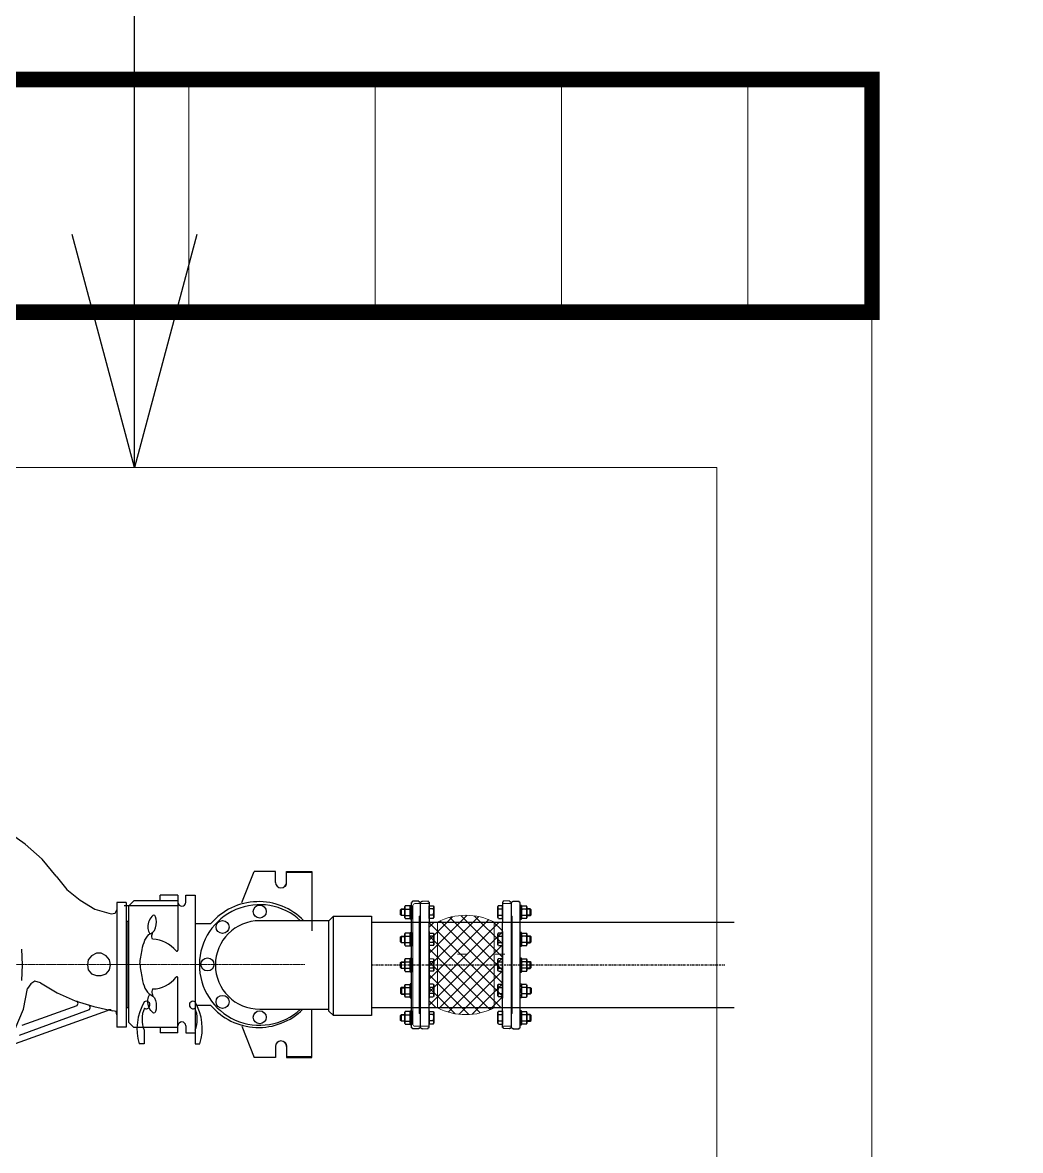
# Model space of a CAD drawing. Header units: millimetres. Extents: x -294625 to 2136527, y -251383 to 128331.
# Drawn here: x 1409300 to 1410586, y -28716 to -27263 of the extents above; entities that cross this region are included whole.
import ezdxf

# ---------------------------------------------------------------- set-up
doc = ezdxf.new("R2010")
doc.units = ezdxf.units.MM
for name, pattern in [('CENTER', [3, 1.5, -0.5, 0.5, -0.5]), ('CONTINOUS', [0]), ('DIVIDEX22', [1.25, 0.625, -0.25, 0, -0.125, 0, -0.25])]:
    doc.linetypes.add(name, pattern=pattern)
for name, color, linetype, lineweight in [('0-4', 250, 'Continuous', 5), ('01. CẤP NƯỚC LẠNH', 5, 'Continuous', 9), ('ICE-BP', 4, 'Continuous', 25), ('ICE-CENTER', 8, 'CENTER', 0), ('N1.6-NM', 3, 'DIVIDEX22', 30), ('N2-PK-TB', 2, 'Continuous', 20), ('N3-NOTE', 11, 'Continuous', 13), ('N4-OTHER1', 143, 'CONTINOUS', 15)]:
    doc.layers.add(name, color=color, linetype=linetype, lineweight=lineweight)
doc.layers.add('H-N-FITTING-35', color=2, linetype='Continuous')
doc.layers.add('ICE-CEN', color=8, linetype='CENTER')
doc.styles.add('P-VNTIMEH', font='vntimeh.shx', dxfattribs={"width": 0.75, "height": 300})
doc.dimstyles.new('N-NOTE', dxfattribs={"dimtxt": 200, "dimasz": 30, "dimexe": 50, "dimexo": 50, "dimgap": 100, "dimtad": 1, "dimdec": 0, "dimdsep": 46, "dimtxsty": 'P-VNTIMEH', "dimblk": 'OPEN30', "dimcen": 0, "dimse1": 1, "dimse2": 1, "dimclrd": 256, "dimclre": 7, "dimclrt": 256, "dimadec": 0, "dimazin": 0, "dimtfac": 1, "dimtdec": 0, "dimtix": 1, "dimtmove": 2, "dimatfit": 3, "dimldrblk": 'OPEN30', "dimfxl": 1, "dimtolj": 1, "dimtzin": 0, "dimarcsym": 0})

# ---------------------------------------------------------------- blocks, each defined once
blk = doc.blocks.new('WPP')
at = {"layer": 'H-N-FITTING-35', "ltscale": 1000}
for p, q in [((137898.5, -19559.5, 5.1), (137827.5, -19362.6, 5.1)), ((138226.1, -19398.1, 5.1), (138251.9, -19362.6, 5.1)), ((137900.1, -19524, 5.1), (137850.1, -19386.8, 5.1)), ((137863, -19378.8, 5.1), (137901.7, -19394.9, 5.1)), ((137908.2, -19499.8, 5.1), (137869.4, -19391.7, 5.1)), ((137901.7, -19394.9, 5.1), (137942.1, -19403, 5.1)), ((137958.2, -19391.7, 5.1), (137988.9, -19393.3, 5.1)), ((137958.2, -19391.7, 5.1), (137988.9, -19393.3, 5.1)), ((137958.2, -19391.7, 5.1), (137988.9, -19393.3, 5.1)), ((137988.9, -19393.3, 5.1), (138019.5, -19391.7, 5.1)), ((137988.9, -19393.3, 5.1), (138019.5, -19391.7, 5.1)), ((137988.9, -19393.3, 5.1), (138019.5, -19391.7, 5.1)), ((138197.1, -19432, 5.1), (138226.1, -19398.1, 5.1)), ((137951.7, -19409.4, 5.1), (137942.1, -19403, 5.1)), ((137956.6, -19417.5, 5.1), (137951.7, -19409.4, 5.1)), ((137953.4, -19428.8, 5.1), (137956.6, -19417.5, 5.1)), ((137953.4, -19428.8, 5.1), (137934, -19461.1, 5.1)), ((138163.2, -19459.5, 5.1), (138197.1, -19432, 5.1)), ((137934, -19461.1, 5.1), (137917.9, -19496.6, 5.1)), ((138163.2, -19459.5, 5.1), (138137.3, -19480.4, 5.1)), ((138137.3, -19480.4, 5.1), (138116.4, -19506.3, 5.1)), ((137917.9, -19496.6, 5.1), (137906.6, -19533.7, 5.1)), ((137908.2, -19499.8, 5.1), (137913, -19503, 5.1)), ((137913, -19503, 5.1), (137917.9, -19499.8, 5.1)), ((138116.4, -19506.3, 5.1), (138098.6, -19535.3, 5.1)), ((137900.1, -19524, 5.1), (137904.9, -19527.2, 5.1)), ((137904.9, -19527.2, 5.1), (137909.8, -19524, 5.1)), ((137971.1, -19528.9, 5.1), (137967.9, -19538.5, 5.1)), ((137979.2, -19522.4, 5.1), (137971.1, -19528.9, 5.1)), ((137988.9, -19520.8, 5.1), (137979.2, -19522.4, 5.1)), ((137998.6, -19522.4, 5.1), (137988.9, -19520.8, 5.1)), ((138006.6, -19528.9, 5.1), (137998.6, -19522.4, 5.1)), ((138011.5, -19538.5, 5.1), (138006.6, -19528.9, 5.1)), ((137906.6, -19533.7, 5.1), (137898.5, -19570.8, 5.1)), ((137967.9, -19538.5, 5.1), (137967.9, -19548.2, 5.1)), ((137967.9, -19548.2, 5.1), (137971.1, -19557.9, 5.1)), ((138006.6, -19557.9, 5.1), (138011.5, -19548.2, 5.1)), ((138011.5, -19548.2, 5.1), (138011.5, -19538.5, 5.1)), ((138098.6, -19535.3, 5.1), (138088.9, -19567.6, 5.1)), ((137890.4, -19578.9, 5.1), (137896.9, -19577.3, 5.1)), ((137896.9, -19577.3, 5.1), (137898.5, -19570.8, 5.1)), ((137900.1, -19562.7, 5.1), (137898.5, -19559.5, 5.1)), ((137900.1, -19567.6, 5.1), (137900.1, -19562.7, 5.1)), ((137971.1, -19557.9, 5.1), (137979.2, -19564.4, 5.1)), ((137979.2, -19564.4, 5.1), (137988.9, -19566, 5.1)), ((137988.9, -19566, 5.1), (137998.6, -19564.4, 5.1)), ((137998.6, -19564.4, 5.1), (138006.6, -19557.9, 5.1)), ((138088.9, -19567.6, 5.1), (138090.5, -19575.7, 5.1)), ((138090.5, -19575.7, 5.1), (138097, -19578.9, 5.1)), ((137988.9, -19578.9, 5.1), (137866.2, -19578.9, 5.1)), ((137866.2, -19597.2, 5.1), (137866.2, -19578.9, 5.1)), ((137988.9, -19597.2, 5.1), (137866.2, -19597.2, 5.1)), ((137903.9, -19597.2, 5.1), (137902.8, -19597.2, 5.1)), ((137903.9, -19600.4, 5.1), (137903.9, -19597.2, 5.1)), ((138111.5, -19578.9, 5.1), (137988.9, -19578.9, 5.1)), ((138111.5, -19597.2, 5.1), (137988.9, -19597.2, 5.1)), ((138073.9, -19600.4, 5.1), (138073.9, -19597.2, 5.1)), ((138074.9, -19597.2, 5.1), (138073.9, -19597.2, 5.1)), ((138104.9, -19699, 5.1), (138104.9, -19593.3, 5.1)), ((138111.5, -19597.2, 5.1), (138111.5, -19578.9, 5.1)), ((137876.3, -19601.5, 5.1), (137865.5, -19611.9, 5.1)), ((137865.5, -19699, 5.1), (137865.5, -19611.9, 5.1)), ((138104.4, -19601.5, 5.1), (137876.3, -19601.5, 5.1)), ((138073.9, -19600.4, 5.1), (137903.9, -19600.4, 5.1)), ((138104.4, -19601.5, 5.1), (138115.1, -19611.9, 5.1)), ((138115.1, -19699, 5.1), (138115.1, -19611.9, 5.1)), ((137833.5, -19632.7, 5.1), (137833.5, -19623, 5.1)), ((137860.3, -19632.7, 5.1), (137833.5, -19632.7, 5.1)), ((137854.7, -19699, 5.1), (137854.7, -19663.9, 5.1)), ((137865.5, -19663.9, 5.1), (137854.7, -19663.9, 5.1)), ((138115.1, -19663.9, 5.1), (138125.9, -19663.9, 5.1)), ((138125.9, -19699, 5.1), (138125.9, -19663.9, 5.1)), ((137854.7, -19699, 5.1), (137963.1, -19699, 5.1)), ((138125.9, -19699, 5.1), (138017.5, -19699, 5.1)), ((137860.3, -19732.6, 5.1), (137833.5, -19732.6, 5.1)), ((137833.5, -19732.6, 5.1), (137833.5, -19742.3, 5.1)), ((137854.7, -19714.4, 5.1), (137854.7, -19732.6, 5.1)), ((137868.8, -19714.4, 5.1), (137854.7, -19714.4, 5.1)), ((138125.9, -19732.6, 5.1), (137854.7, -19732.6, 5.1)), ((138111.9, -19714.4, 5.1), (138125.9, -19714.4, 5.1)), ((138125.9, -19714.4, 5.1), (138125.9, -19732.6, 5.1)), ((137867.9, -19824.6, 5.1), (137806.7, -19848.8, 5.1)), ((138111.5, -19824.6, 5.1), (138172.7, -19848.8, 5.1)), ((137806.7, -19890.9, 5.1), (137806.7, -19848.8, 5.1)), ((138172.7, -19890.9, 5.1), (138172.7, -19848.8, 5.1)), ((137828.2, -19890.9, 5.1), (137806.7, -19890.9, 5.1)), ((138151.2, -19890.9, 5.1), (138172.7, -19890.9, 5.1)), ((137806.7, -19912.4, 5.1), (137806.7, -19962.1, 5.1)), ((137828.2, -19912.4, 5.1), (137806.7, -19912.4, 5.1)), ((137808.5, -19912.4, 5.1), (137808.5, -19962.1, 5.1)), ((137830, -19912.4, 5.1), (137808.5, -19912.4, 5.1)), ((138149.4, -19912.4, 5.1), (138170.9, -19912.4, 5.1)), ((138151.2, -19912.4, 5.1), (138172.7, -19912.4, 5.1)), ((138170.9, -19912.4, 5.1), (138170.9, -19962.1, 5.1)), ((138172.7, -19912.4, 5.1), (138172.7, -19962.1, 5.1)), ((137806.7, -19962.1, 5.1), (137901.5, -19962.1, 5.1)), ((137808.5, -19962.1, 5.1), (137901.5, -19962.1, 5.1)), ((138170.9, -19962.1, 5.1), (138055.9, -19962.1, 5.1)), ((138172.7, -19962.1, 5.1), (138075.6, -19962.1, 5.1))]:
    blk.add_line(p, q, dxfattribs=at)
at = {"layer": 'H-N-FITTING-35', "ltscale": 1000, "elevation": 5.1}
for points in [[(138070, -19732.6), (138070, -19763.7)], [(137909.4, -19736.2), (137909.4, -19763.7)]]:
    blk.add_lwpolyline(points, dxfattribs=at)
at = {"layer": 'H-N-FITTING-35', "ltscale": 1000}
for centre in [(137989.7, -19757.1, 5.1), (137916, -19786.8, 5.1), (138063.3, -19786.8, 5.1), (137885.6, -19859.8, 5.1), (138093.7, -19859.8, 5.1)]:
    blk.add_circle(centre, 12.8, dxfattribs=at)
for centre, radius, start, end in [((137863.7, -19720.7, 5.1), 102.3, 59.376, 107.2021), ((137881.7, -19682.4, 5.1), 54.1, 66.1952, 113.2506), ((137909.7, -19636.5, 5.1), 7.22, 149.8175, 250.3002), ((137910.1, -19636.8, 5.1), 7.07, 246.3683, 36.0529), ((138001.6, -19647.8, 5.1), 60.2, 181.2989, 231.8862), ((137979, -19647.8, 5.1), 60.2, 308.1138, 358.7011), ((137868.8, -19706.7, 5.1), 7.7, 270, 90), ((137963.1, -19696.9, 5.1), 2.15, 270, 51.8862), ((138017.5, -19696.9, 5.1), 2.15, 128.1138, 270), ((138111.9, -19706.7, 5.1), 7.7, 90, 270), ((137863.7, -19644.6, 5.1), 102.3, 252.7979, 300.624), ((137881.7, -19682.9, 5.1), 54.1, 246.7494, 293.8048), ((137909.7, -19728.8, 5.1), 7.22, 109.6998, 210.1825), ((137910.1, -19728.5, 5.1), 7.07, 323.9471, 113.6317), ((137988.6, -19859.8, 5.1), 118.6, 89.4601, 222.776), ((137988.6, -19859.8, 5.1), 118.6, 317.2239, 89.4601), ((137989.4, -19857.7, 5.1), 123.8, 130.2749, 224.7621), ((137989.4, -19857.7, 5.1), 123.8, 314.1331, 49.398), ((137828.2, -19901.7, 5.1), 10.8, 270, 90), ((137830, -19901.7, 5.1), 10.8, 270, 304.8513), ((138151.2, -19901.7, 5.1), 10.8, 90, 270), ((138149.4, -19901.7, 5.1), 10.8, 235.1487, 270)]:
    blk.add_arc(centre, radius, start, end, dxfattribs=at)
for points in [[(137990.3, -19624, 5.1), (137962, -19628.4, 5.1), (137929.8, -19645.7, 5.1), (137927.5, -19649.9, 5.1), (137893.8, -19651, 5.1), (137901.9, -19644, 5.1), (137925.6, -19641.1, 5.1), (137930.8, -19643.8, 5.1)], [(137990.3, -19624, 5.1), (138018.6, -19628.4, 5.1), (138050.8, -19645.7, 5.1), (138053.1, -19649.9, 5.1), (138086.8, -19651, 5.1), (138078.8, -19644, 5.1), (138055, -19641.1, 5.1), (138049.8, -19643.8, 5.1)], [(137941.4, -19649.2, 5.1), (137936.5, -19647.4, 5.1), (137927.5, -19649.9, 5.1)], [(138039.2, -19649.2, 5.1), (138044.1, -19647.4, 5.1), (138053.1, -19649.9, 5.1)]]:
    blk.add_spline(points, degree=3, dxfattribs=at)
at = {"layer": 'ICE-BP', "ltscale": 1000}
for p, q in [((137901.5, -19859.8, 5.1), (137901.5, -19996, 5.1)), ((138075.6, -19996, 5.1), (138075.6, -19859.6, 5.1)), ((137889, -20004.8, 5.1), (137897.9, -19996, 5.1)), ((137897.9, -19996, 5.1), (138075.6, -19996, 5.1)), ((138075.6, -19996, 5.1), (138084.5, -20004.8, 5.1)), ((137889, -20004.8, 5.1), (138084.5, -20004.8, 5.1)), ((137889, -20079.5, 5.1), (137889, -20004.8, 5.1)), ((138084.5, -20004.8, 5.1), (138084.5, -20079.5, 5.1)), ((138084.5, -20079.5, 5.1), (137889, -20079.5, 5.1)), ((137904.6, -20081.3, 5.1), (137904.6, -20793.4, 5.1)), ((138072.6, -20081.3, 5.1), (138072.6, -20793.4, 5.1))]:
    blk.add_line(p, q, dxfattribs=at)
blk.add_arc((137988.6, -19859.8, 5.1), 87.1, 0.1343, 180.0031, dxfattribs=at)
at = {"layer": 'ICE-CEN', "ltscale": 3}
blk.add_line((137988.6, -20079.5, 5.1), (137988.6, -20774.7, 5.1), dxfattribs=at)
at = {"layer": 'ICE-CENTER', "color": 8}
blk.add_line((137989.7, -19948.3, 5.1), (137989.7, -18678.5, 5.1), dxfattribs=at)
blk = doc.blocks.new('ExpSin8')
h = blk.add_hatch()
h.set_pattern_fill('ANSI37', color=8, scale=198, style=0)
h.set_pattern_definition([(45, (2.64, -165), (-17.5009, 17.5009), []), (135, (2.64, -165), (-17.5009, -17.5009), [])])
h.paths.add_polyline_path([(201.2, 115.3, 0.240369), (48.8, 115.3), (48.8, -115.3, 0.240369), (201.2, -115.3)])
h.paths.add_polyline_path([(26.4, -115.3), (48.8, -115.3), (48.8, 115.3), (26.4, 115.3)])
h.paths.add_polyline_path([(201.2, 115.3), (201.2, -115.3), (223.6, -115.3), (223.6, 115.3)])
for points in [[(2.6, -165), (26.4, -165), (26.4, 165), (2.6, 165)], [(247.4, -165), (223.6, -165), (223.6, 165), (247.4, 165)], [(2.6, 131), (0, 131), (0, -131), (2.6, -131)], [(247.4, 131), (250, 131), (250, -131), (247.4, -131)]]:
    blk.add_lwpolyline(points, close=True)
at = {"color": 8}
for points in [[(26.4, 115.3), (48.8, 115.3), (48.8, -115.3), (26.4, -115.3)], [(223.6, 115.3), (201.2, 115.3), (201.2, -115.3), (223.6, -115.3)]]:
    blk.add_lwpolyline(points, close=True, dxfattribs=at)
for centre, start, end in [((125, -33.9), 62.9686, 117.0314), ((125, 33.9), 242.9686, 297.0314)]:
    blk.add_arc(centre, 167.6, start, end)
blk = doc.blocks.new('NUT')
at = {"linetype": 'Continuous'}
for p, q in [((-14.7, 12.1), (-13.1, 13)), ((-14.7, 0.9), (-13.1, 0)), ((-7.5, 1.1), (-7.5, 11.9)), ((7.5, 1.1), (7.5, 11.9)), ((14.7, 12.1), (13.1, 13)), ((14.7, 0.9), (13.1, 0))]:
    blk.add_line(p, q, dxfattribs=at)
blk.add_lwpolyline([(-16.5, 16), (-16.5, 13), (16.5, 13), (16.5, 16)], close=True)
for points in [[(-15, 1.1), (-15, 11.9)], [(-13.1, 13), (13.1, 13)], [(-13.1, 0), (13.1, 0)], [(13.1, 0), (-13.1, 0)], [(15, 11.9), (15, 1.1)]]:
    blk.add_lwpolyline(points, dxfattribs=at)
for centre, radius, start, end in [((-11.3, 6.1), 6.9, 57.0867, 122.9133), ((-11.3, 6.9), 6.9, 237.0867, 302.9133), ((0, -13), 26, 73.2213, 106.7787), ((0, 26), 26, 253.2213, 286.7787), ((11.3, 6.1), 6.9, 57.0867, 122.9133), ((11.3, 6.9), 6.9, 237.0867, 302.9133)]:
    blk.add_arc(centre, radius, start, end, dxfattribs=at)
blk = doc.blocks.new('_Open30')
at = {"color": 0, "linetype": 'ByBlock', "lineweight": -2}
for p, q in [((-1, 0.2679), (0, 0)), ((0, 0), (-1, -0.2679)), ((0, 0), (-1, 0))]:
    blk.add_line(p, q, dxfattribs=at)
blk = doc.blocks.new('*U103')
at = {"layer": 'N4-OTHER1'}
blk.add_line((0, 150), (0, -150), dxfattribs=at)
blk = doc.blocks.new('*U104')
at = {"layer": 'N4-OTHER1', "color": 0, "linetype": 'ByBlock', "lineweight": -2, "transparency": 16777216}
for p in [(6720, 0), (6960, 0), (7200, 0), (7440, 0)]:
    blk.add_blockref('*U103', p, dxfattribs=at)

msp = doc.modelspace()

# ---------------------------------------------------------------- linework, layer by layer
at = {"layer": '0-4'}
for p, q in [((1409860.8, -28463.3, -0.5), (1409873.4, -28463.3, -0.5)), ((1409909.1, -28463.3, -0.5), (1409921.7, -28463.3, -0.5))]:
    msp.add_line(p, q, dxfattribs=at)
at = {"layer": '01. CẤP NƯỚC LẠNH', "elevation": -0.5}
msp.add_lwpolyline([(1409812.8, -28556.4), (1409812.8, -28398.3), (1409805.6, -28398.3, 0.414214), (1409803.2, -28400.7), (1409803.2, -28554, 0.414214), (1409805.6, -28556.4)], format="xyb", close=True, dxfattribs=at)
at = {"layer": 'H-N-FITTING-35', "ltscale": 1000}
for p, q in [((1409824.2, -28400.3), (1409824.2, -28418.1)), ((1409829.5, -28405.2), (1409824.2, -28405.2)), ((1409829.5, -28413.3), (1409824.2, -28413.3)), ((1409829.6, -28401.3), (1409830.1, -28402.2)), ((1409830.1, -28402.2), (1409830.1, -28416.3)), ((1409830.1, -28416.3), (1409830.1, -28402.2)), ((1409913.2, -28401.3), (1409912.7, -28402.2)), ((1409912.7, -28402.2), (1409912.7, -28416.3)), ((1409912.7, -28416.3), (1409912.7, -28402.2)), ((1409913.3, -28405.2), (1409918.6, -28405.2)), ((1409913.3, -28413.3), (1409918.6, -28413.3)), ((1409918.6, -28400.3), (1409918.6, -28418.1)), ((1409829.6, -28417.2), (1409830.1, -28416.3)), ((1409913.2, -28417.2), (1409912.7, -28416.3)), ((1409824.2, -28434.4, -0.7), (1409824.2, -28520.2, -0.7)), ((1409824.2, -28435.4), (1409824.2, -28453.2)), ((1409829.5, -28440.2), (1409824.2, -28440.2)), ((1409829.6, -28436.4), (1409830.1, -28437.2)), ((1409830.1, -28437.2), (1409830.1, -28451.3)), ((1409830.1, -28451.3), (1409830.1, -28437.2)), ((1409913.2, -28436.4), (1409912.7, -28437.2)), ((1409912.7, -28437.2), (1409912.7, -28451.3)), ((1409912.7, -28451.3), (1409912.7, -28437.2)), ((1409913.3, -28440.2), (1409918.6, -28440.2)), ((1409918.6, -28434.4, -0.7), (1409918.6, -28520.2, -0.7)), ((1409918.6, -28435.4), (1409918.6, -28453.2)), ((1409829.5, -28448.3), (1409824.2, -28448.3)), ((1409829.6, -28452.2), (1409830.1, -28451.3)), ((1409913.2, -28452.2), (1409912.7, -28451.3)), ((1409913.3, -28448.3), (1409918.6, -28448.3)), ((1409824.2, -28468.4), (1409824.2, -28486.2)), ((1409829.6, -28469.4), (1409830.1, -28470.3)), ((1409830.1, -28470.3), (1409830.1, -28484.4)), ((1409830.1, -28484.4), (1409830.1, -28470.3)), ((1409913.2, -28469.4), (1409912.7, -28470.3)), ((1409912.7, -28470.3), (1409912.7, -28484.4)), ((1409912.7, -28484.4), (1409912.7, -28470.3)), ((1409918.6, -28468.4), (1409918.6, -28486.2)), ((1409829.5, -28473.3), (1409824.2, -28473.3)), ((1409829.5, -28481.4), (1409824.2, -28481.4)), ((1409829.6, -28485.3), (1409830.1, -28484.4)), ((1409913.2, -28485.3), (1409912.7, -28484.4)), ((1409913.3, -28473.3), (1409918.6, -28473.3)), ((1409913.3, -28481.4), (1409918.6, -28481.4)), ((1409824.2, -28519.1), (1409824.2, -28501.3)), ((1409829.5, -28506.2), (1409824.2, -28506.2)), ((1409829.5, -28514.3), (1409824.2, -28514.3)), ((1409829.6, -28502.3), (1409830.1, -28503.1)), ((1409830.1, -28517.3), (1409830.1, -28503.1)), ((1409830.1, -28503.1), (1409830.1, -28517.3)), ((1409912.6, -28517.3), (1409912.7, -28503.1)), ((1409912.7, -28503.1), (1409912.6, -28517.3)), ((1409913.2, -28502.3), (1409912.7, -28503.1)), ((1409913.3, -28506.2), (1409918.6, -28506.2)), ((1409913.3, -28514.3), (1409918.6, -28514.3)), ((1409918.6, -28519.1), (1409918.6, -28501.3)), ((1409829.6, -28518.1), (1409830.1, -28517.3)), ((1409913.1, -28518.1), (1409912.6, -28517.3)), ((1409800.2, -28540), (1409801.4, -28540)), ((1409824.2, -28536.4), (1409824.2, -28554.2)), ((1409829.5, -28541.3), (1409824.2, -28541.3)), ((1409829.6, -28537.4), (1409830.1, -28538.3)), ((1409830.1, -28538.3), (1409830.1, -28552.4)), ((1409830.1, -28552.4), (1409830.1, -28538.3)), ((1409913.2, -28537.4), (1409912.7, -28538.3)), ((1409912.7, -28538.3), (1409912.7, -28552.4)), ((1409912.7, -28552.4), (1409912.7, -28538.3)), ((1409913.3, -28541.3), (1409918.6, -28541.3)), ((1409918.6, -28536.4), (1409918.6, -28554.2)), ((1409942.6, -28540), (1409941.4, -28540)), ((1409829.5, -28549.4), (1409824.2, -28549.4)), ((1409829.6, -28553.3), (1409830.1, -28552.4)), ((1409913.2, -28553.3), (1409912.7, -28552.4)), ((1409913.3, -28549.4), (1409918.6, -28549.4))]:
    msp.add_line(p, q, dxfattribs=at)
at = {"layer": 'H-N-FITTING-35', "ltscale": 1000, "elevation": -0.5}
for points in [[(1409801.4, -28558.2), (1409801.4, -28396.8)], [(1409801.4, -28396.8), (1409801.4, -28396.8)], [(1409801.4, -28396.8), (1409801.4, -28396.8)], [(1409801.4, -28396.8), (1409802.3, -28396.8)], [(1409802.3, -28396.8), (1409802.3, -28395.9)], [(1409802.3, -28395.9), (1409802.3, -28395.9)], [(1409802.3, -28395.9), (1409802.3, -28395.9)], [(1409802.3, -28395.9), (1409802.3, -28395.9)], [(1409802.3, -28395.9), (1409802.8, -28395.9)], [(1409802.8, -28395.9), (1409802.8, -28395)], [(1409810.9, -28395), (1409802.8, -28395)], [(1409810.9, -28395), (1409802.8, -28395)], [(1409810.9, -28395), (1409802.8, -28395)], [(1409810.9, -28395), (1409810.9, -28395)], [(1409810.9, -28395), (1409810.9, -28395)], [(1409810.9, -28395), (1409810.9, -28395.9)], [(1409810.9, -28395.9), (1409811.8, -28395.9)], [(1409811.8, -28395.9), (1409811.8, -28395.9)], [(1409811.8, -28395.9), (1409811.8, -28395.9)], [(1409811.8, -28395.9), (1409811.8, -28395.9)], [(1409811.8, -28395.9), (1409812.8, -28396.8)], [(1409813.7, -28395.9), (1409812.8, -28396.8)], [(1409812.8, -28396.8), (1409812.8, -28396.8)], [(1409812.8, -28558.2), (1409812.8, -28396.8)], [(1409812.8, -28558.2), (1409812.8, -28396.8)], [(1409812.8, -28558.2), (1409812.8, -28396.8)], [(1409812.8, -28396.8), (1409812.8, -28396.8)], [(1409812.8, -28558.2), (1409812.8, -28396.8)], [(1409812.8, -28558.2), (1409812.8, -28396.8)], [(1409812.8, -28558.2), (1409812.8, -28396.8)], [(1409814.6, -28395.9), (1409813.7, -28395.9)], [(1409813.7, -28395.9), (1409813.7, -28395.9)], [(1409813.7, -28395.9), (1409813.7, -28395.9)], [(1409813.7, -28395.9), (1409813.7, -28395.9)], [(1409814.6, -28395), (1409822.8, -28394.7)], [(1409814.6, -28395), (1409822.8, -28394.7)], [(1409814.6, -28395), (1409822.8, -28394.7)], [(1409814.6, -28395), (1409814.6, -28395)], [(1409814.6, -28395), (1409814.6, -28395)], [(1409814.6, -28395), (1409814.6, -28395.9)], [(1409822.8, -28395.6), (1409822.8, -28394.7)], [(1409823.2, -28395.6), (1409822.8, -28395.6)], [(1409823.2, -28396.6), (1409823.2, -28395.6)], [(1409823.2, -28395.6), (1409823.2, -28395.6)], [(1409823.2, -28395.6), (1409823.2, -28395.6)], [(1409823.2, -28395.6), (1409823.2, -28395.6)], [(1409824.2, -28396.6), (1409823.2, -28396.6)], [(1409824.2, -28396.6), (1409824.2, -28396.6)], [(1409824.2, -28396.6), (1409824.2, -28396.6)], [(1409824.2, -28396.6), (1409824.2, -28422.8)], [(1409824.2, -28396.6), (1409824.2, -28422.8)], [(1409824.2, -28396.6), (1409824.2, -28422.8)], [(1409918.6, -28396.6), (1409918.6, -28396.6)], [(1409918.6, -28396.6), (1409918.6, -28396.6)], [(1409918.6, -28396.6), (1409919.5, -28396.6)], [(1409918.6, -28396.6), (1409918.6, -28422.8)], [(1409918.6, -28396.6), (1409918.6, -28422.8)], [(1409918.6, -28396.6), (1409918.6, -28422.8)], [(1409919.5, -28396.6), (1409919.5, -28395.6)], [(1409919.5, -28395.6), (1409919.5, -28395.6)], [(1409919.5, -28395.6), (1409919.5, -28395.6)], [(1409919.5, -28395.6), (1409919.5, -28395.6)], [(1409919.5, -28395.6), (1409920, -28395.6)], [(1409920, -28395.6), (1409920, -28394.7)], [(1409928.1, -28395), (1409920, -28394.7)], [(1409928.1, -28395), (1409920, -28394.7)], [(1409928.1, -28395), (1409920, -28394.7)], [(1409928.1, -28395), (1409928.1, -28395)], [(1409928.1, -28395), (1409928.1, -28395)], [(1409928.1, -28395), (1409928.1, -28395.9)], [(1409928.1, -28395.9), (1409929.1, -28395.9)], [(1409929.1, -28395.9), (1409929.1, -28395.9)], [(1409929.1, -28395.9), (1409929.1, -28395.9)], [(1409929.1, -28395.9), (1409929.1, -28395.9)], [(1409929.1, -28395.9), (1409930, -28396.8)], [(1409930.9, -28395.9), (1409930, -28396.8)], [(1409930, -28396.8), (1409930, -28396.8)], [(1409930, -28396.8), (1409930, -28396.8)], [(1409930, -28558.2), (1409930, -28396.8)], [(1409931.9, -28395.9), (1409930.9, -28395.9)], [(1409930.9, -28395.9), (1409930.9, -28395.9)], [(1409930.9, -28395.9), (1409930.9, -28395.9)], [(1409930.9, -28395.9), (1409930.9, -28395.9)], [(1409931.9, -28395), (1409940, -28395)], [(1409931.9, -28395), (1409940, -28395)], [(1409931.9, -28395), (1409940, -28395)], [(1409931.9, -28395), (1409931.9, -28395)], [(1409931.9, -28395), (1409931.9, -28395)], [(1409931.9, -28395), (1409931.9, -28395.9)], [(1409940, -28395.9), (1409940, -28395)], [(1409940.5, -28395.9), (1409940, -28395.9)], [(1409940.5, -28396.8), (1409940.5, -28395.9)], [(1409940.5, -28395.9), (1409940.5, -28395.9)], [(1409940.5, -28395.9), (1409940.5, -28395.9)], [(1409940.5, -28395.9), (1409940.5, -28395.9)], [(1409941.4, -28396.8), (1409940.5, -28396.8)], [(1409941.4, -28558.2), (1409941.4, -28396.8)], [(1409941.4, -28396.8), (1409941.4, -28396.8)], [(1409941.4, -28396.8), (1409941.4, -28396.8)], [(1409824.2, -28557.9), (1409824.2, -28422.8)], [(1409918.6, -28557.9), (1409918.6, -28422.8)], [(1409801.4, -28558.2), (1409801.4, -28530.6)], [(1409824.2, -28557.9), (1409824.2, -28530.3)], [(1409824.2, -28557.9), (1409824.2, -28530.3)], [(1409918.6, -28557.9), (1409918.6, -28530.3)], [(1409918.6, -28557.9), (1409918.6, -28530.3)], [(1409941.4, -28558.2), (1409941.4, -28530.6)], [(1409802.3, -28558.2), (1409801.4, -28558.2)], [(1409801.4, -28558.2), (1409801.4, -28558.2)], [(1409802.3, -28558.6), (1409802.3, -28558.2)], [(1409802.8, -28558.6), (1409802.3, -28558.6)], [(1409802.3, -28558.6), (1409802.3, -28558.6)], [(1409802.3, -28558.6), (1409802.3, -28558.6)], [(1409802.3, -28558.6), (1409802.3, -28558.6)], [(1409802.8, -28559.6), (1409802.8, -28558.6)], [(1409811.8, -28558.6), (1409810.9, -28558.6)], [(1409810.9, -28558.6), (1409810.9, -28558.6)], [(1409810.9, -28558.6), (1409810.9, -28559.6)], [(1409812.8, -28558.2), (1409811.8, -28558.6)], [(1409811.8, -28558.6), (1409811.8, -28558.6)], [(1409811.8, -28558.6), (1409811.8, -28558.6)], [(1409812.8, -28558.2), (1409812.8, -28558.2)], [(1409812.8, -28558.2), (1409812.8, -28558.2)], [(1409812.8, -28558.2), (1409812.8, -28558.2)], [(1409812.8, -28558.2), (1409812.8, -28558.2)], [(1409812.8, -28558.2), (1409813.7, -28558.6)], [(1409813.7, -28558.6), (1409813.7, -28558.6)], [(1409813.7, -28558.6), (1409813.7, -28558.6)], [(1409813.7, -28558.6), (1409814.6, -28558.6)], [(1409814.6, -28558.6), (1409814.6, -28558.6)], [(1409814.6, -28558.6), (1409814.6, -28559.6)], [(1409822.8, -28559.3), (1409822.8, -28558.4)], [(1409822.8, -28558.4), (1409823.2, -28558.4)], [(1409823.2, -28558.4), (1409823.2, -28557.9)], [(1409823.2, -28557.9), (1409824.2, -28557.9)], [(1409823.2, -28558.4), (1409823.2, -28558.4)], [(1409823.2, -28558.4), (1409823.2, -28558.4)], [(1409823.2, -28558.4), (1409823.2, -28558.4)], [(1409824.2, -28557.9), (1409824.2, -28557.9)], [(1409919.5, -28557.9), (1409918.6, -28557.9)], [(1409918.6, -28557.9), (1409918.6, -28557.9)], [(1409919.5, -28558.4), (1409919.5, -28557.9)], [(1409920, -28558.4), (1409919.5, -28558.4)], [(1409919.5, -28558.4), (1409919.5, -28558.4)], [(1409919.5, -28558.4), (1409919.5, -28558.4)], [(1409919.5, -28558.4), (1409919.5, -28558.4)], [(1409920, -28559.3), (1409920, -28558.4)], [(1409929.1, -28558.6), (1409928.1, -28558.6)], [(1409928.1, -28558.6), (1409928.1, -28558.6)], [(1409928.1, -28558.6), (1409928.1, -28559.6)], [(1409930, -28558.2), (1409929.1, -28558.6)], [(1409929.1, -28558.6), (1409929.1, -28558.6)], [(1409929.1, -28558.6), (1409929.1, -28558.6)], [(1409930, -28558.2), (1409930, -28558.2)], [(1409930, -28558.2), (1409930, -28558.2)], [(1409930, -28558.2), (1409930.9, -28558.6)], [(1409930, -28558.2), (1409930, -28558.2)], [(1409930, -28558.2), (1409930, -28558.2)], [(1409930.9, -28558.6), (1409930.9, -28558.6)], [(1409930.9, -28558.6), (1409930.9, -28558.6)], [(1409930.9, -28558.6), (1409931.9, -28558.6)], [(1409931.9, -28558.6), (1409931.9, -28558.6)], [(1409931.9, -28558.6), (1409931.9, -28559.6)], [(1409940, -28559.6), (1409940, -28558.6)], [(1409940, -28558.6), (1409940.5, -28558.6)], [(1409940.5, -28558.6), (1409940.5, -28558.2)], [(1409940.5, -28558.2), (1409941.4, -28558.2)], [(1409940.5, -28558.6), (1409940.5, -28558.6)], [(1409940.5, -28558.6), (1409940.5, -28558.6)], [(1409940.5, -28558.6), (1409940.5, -28558.6)], [(1409941.4, -28558.2), (1409941.4, -28558.2)], [(1409810.9, -28559.6), (1409802.8, -28559.6)], [(1409810.9, -28559.6), (1409802.8, -28559.6)], [(1409810.9, -28559.6), (1409802.8, -28559.6)], [(1409802.8, -28559.6), (1409802.8, -28559.6)], [(1409810.9, -28559.6), (1409810.4, -28559.6)], [(1409810.9, -28559.6), (1409810.9, -28559.6)], [(1409814.6, -28559.6), (1409822.8, -28559.3)], [(1409814.6, -28559.6), (1409822.8, -28559.3)], [(1409814.6, -28559.6), (1409822.8, -28559.3)], [(1409814.6, -28559.6), (1409814.6, -28559.6)], [(1409814.6, -28559.6), (1409815.1, -28559.6)], [(1409822.8, -28559.3), (1409822.8, -28559.3)], [(1409928.1, -28559.6), (1409920, -28559.3)], [(1409928.1, -28559.6), (1409920, -28559.3)], [(1409928.1, -28559.6), (1409920, -28559.3)], [(1409920, -28559.3), (1409920, -28559.3)], [(1409928.1, -28559.6), (1409927.7, -28559.6)], [(1409928.1, -28559.6), (1409928.1, -28559.6)], [(1409931.9, -28559.6), (1409940, -28559.6)], [(1409931.9, -28559.6), (1409940, -28559.6)], [(1409931.9, -28559.6), (1409940, -28559.6)], [(1409931.9, -28559.6), (1409931.9, -28559.6)], [(1409931.9, -28559.6), (1409932.3, -28559.6)], [(1409940, -28559.6), (1409940, -28559.6)]]:
    msp.add_lwpolyline(points, dxfattribs=at)
at = {"layer": 'H-N-FITTING-35', "ltscale": 1000, "elevation": 12.8}
for points in [[(1409792.8, -28413.7), (1409788.5, -28413.7), (1409787.4, -28412.6), (1409787.4, -28406.2), (1409788.5, -28405.1), (1409792.8, -28405.1)], [(1409950, -28413.7), (1409954.3, -28413.7), (1409955.4, -28412.6), (1409955.4, -28406.2), (1409954.3, -28405.1), (1409950, -28405.1)], [(1409792.8, -28448.8), (1409788.5, -28448.7), (1409787.4, -28447.7), (1409787.4, -28441.2), (1409788.5, -28440.1), (1409792.8, -28440.1)], [(1409950, -28448.8), (1409954.3, -28448.7), (1409955.4, -28447.7), (1409955.4, -28441.2), (1409954.3, -28440.1), (1409950, -28440.1)], [(1409792.8, -28481.8), (1409788.5, -28481.8), (1409787.4, -28480.7), (1409787.4, -28474.2), (1409788.5, -28473.2), (1409792.8, -28473.2)], [(1409950, -28481.8), (1409954.3, -28481.8), (1409955.4, -28480.7), (1409955.4, -28474.2), (1409954.3, -28473.2), (1409950, -28473.2)], [(1409792.8, -28506.3), (1409788.5, -28506.3), (1409787.4, -28507.4), (1409787.4, -28513.8), (1409788.5, -28514.9), (1409792.8, -28514.9)], [(1409950, -28506.3), (1409954.3, -28506.3), (1409955.4, -28507.4), (1409955.4, -28513.8), (1409954.3, -28514.9), (1409950, -28514.9)], [(1409792.8, -28549.8), (1409788.5, -28549.8), (1409787.4, -28548.7), (1409787.4, -28542.3), (1409788.5, -28541.2), (1409792.8, -28541.2)], [(1409950, -28549.8), (1409954.3, -28549.8), (1409955.4, -28548.7), (1409955.4, -28542.3), (1409954.3, -28541.2), (1409950, -28541.2)]]:
    msp.add_lwpolyline(points, close=True, dxfattribs=at)
at = {"layer": 'H-N-FITTING-35', "ltscale": 1000}
for points in [[(1409788.5, -28413.7), (1409788.5, -28405.1)], [(1409788.5, -28405.6), (1409792.8, -28405.6)], [(1409788.5, -28413.2), (1409792.8, -28413.2)], [(1409824.2, -28417.3), (1409824.2, -28401.1)], [(1409824.2, -28401.1), (1409829.5, -28401.2)], [(1409918.6, -28401.1), (1409913.2, -28401.2)], [(1409918.6, -28417.3), (1409918.6, -28401.1)], [(1409954.3, -28405.6), (1409950, -28405.6)], [(1409954.3, -28413.2), (1409950, -28413.2)], [(1409954.3, -28413.7), (1409954.3, -28405.1)], [(1409829.5, -28417.3), (1409824.2, -28417.3)], [(1409913.3, -28417.3), (1409918.6, -28417.3)], [(1409788.5, -28448.7), (1409788.5, -28440.1)], [(1409788.5, -28440.7), (1409792.8, -28440.7)], [(1409824.2, -28452.4), (1409824.2, -28436.2)], [(1409824.2, -28436.2), (1409829.5, -28436.2)], [(1409918.6, -28436.2), (1409913.2, -28436.2)], [(1409918.6, -28452.4), (1409918.6, -28436.2)], [(1409954.3, -28440.7), (1409950, -28440.7)], [(1409954.3, -28448.7), (1409954.3, -28440.1)], [(1409788.5, -28448.2), (1409792.8, -28448.2)], [(1409829.5, -28452.4), (1409824.2, -28452.4)], [(1409913.3, -28452.4), (1409918.6, -28452.4)], [(1409954.3, -28448.2), (1409950, -28448.2)], [(1409824.2, -28485.4), (1409824.2, -28469.2)], [(1409824.2, -28469.2), (1409829.5, -28469.3)], [(1409918.6, -28469.2), (1409913.2, -28469.3)], [(1409918.6, -28485.4), (1409918.6, -28469.2)], [(1409788.5, -28481.8), (1409788.5, -28473.2)], [(1409788.5, -28473.7), (1409792.8, -28473.7)], [(1409788.5, -28481.3), (1409792.8, -28481.3)], [(1409829.5, -28485.4), (1409824.2, -28485.4)], [(1409913.3, -28485.4), (1409918.6, -28485.4)], [(1409954.3, -28473.7), (1409950, -28473.7)], [(1409954.3, -28481.3), (1409950, -28481.3)], [(1409954.3, -28481.8), (1409954.3, -28473.2)], [(1409788.5, -28506.3), (1409788.5, -28514.9)], [(1409788.5, -28506.8), (1409792.8, -28506.8)], [(1409788.5, -28514.4), (1409792.8, -28514.4)], [(1409824.2, -28502.1), (1409824.2, -28518.3)], [(1409829.5, -28502.1), (1409824.2, -28502.1)], [(1409913.3, -28502.1), (1409918.6, -28502.1)], [(1409918.6, -28502.1), (1409918.6, -28518.3)], [(1409954.3, -28506.8), (1409950, -28506.8)], [(1409954.3, -28514.4), (1409950, -28514.4)], [(1409954.3, -28506.3), (1409954.3, -28514.9)], [(1409824.2, -28518.3), (1409829.5, -28518.3)], [(1409918.6, -28518.3), (1409913.2, -28518.3)], [(1409788.5, -28549.8), (1409788.5, -28541.2)], [(1409788.5, -28541.7), (1409792.8, -28541.7)], [(1409824.2, -28553.4), (1409824.2, -28537.2)], [(1409824.2, -28537.2), (1409829.5, -28537.3)], [(1409918.6, -28537.2), (1409913.2, -28537.3)], [(1409918.6, -28553.4), (1409918.6, -28537.2)], [(1409954.3, -28541.7), (1409950, -28541.7)], [(1409954.3, -28549.8), (1409954.3, -28541.2)], [(1409788.5, -28549.3), (1409792.8, -28549.3)], [(1409829.5, -28553.4), (1409824.2, -28553.4)], [(1409913.3, -28553.4), (1409918.6, -28553.4)], [(1409954.3, -28549.3), (1409950, -28549.3)]]:
    msp.add_lwpolyline(points, dxfattribs=at)
for centre, major_axis, start_param, end_param in [((1409826.4, -28403.2), (-2.63, 2.63), 3.350064, 4.498955), ((1409816.1, -28409.2), (-9.9, -9.9), 2.060871, 2.646556), ((1409826.4, -28415.3), (-2.63, 2.63), 3.350064, 4.498955), ((1409826.4, -28438.2), (-2.63, 2.63), 3.350064, 4.498955), ((1409816.1, -28444.3), (-9.9, -9.9), 2.060871, 2.646556), ((1409826.4, -28450.3), (-2.63, 2.63), 3.350064, 4.498955), ((1409826.4, -28471.3), (-2.63, 2.63), 3.350064, 4.498955), ((1409816.1, -28477.3), (-9.9, -9.9), 2.060871, 2.646556), ((1409826.4, -28483.4), (-2.63, 2.63), 3.350064, 4.498955), ((1409916.4, -28504.2), (2.63, -2.63), 3.349953, 4.498844), ((1409926.7, -28510.2), (9.9, 9.9), 2.06076, 2.646445), ((1409916.4, -28516.3), (2.63, -2.63), 3.349953, 4.498844), ((1409826.4, -28539.3), (-2.63, 2.63), 3.350064, 4.498955), ((1409816.1, -28545.3), (-9.9, -9.9), 2.060871, 2.646556), ((1409826.4, -28551.4), (-2.63, 2.63), 3.350064, 4.498955)]:
    msp.add_ellipse(centre, major_axis=major_axis, ratio=1, start_param=start_param, end_param=end_param, dxfattribs=at)
at = {"layer": 'H-N-FITTING-35', "ltscale": 1000, "extrusion": (0, 0, -1)}
for centre, major_axis, start_param, end_param in [((1409916.4, -28403.2), (2.63, 2.63), 3.350064, 4.498955), ((1409926.7, -28409.2), (9.9, -9.9), 2.060871, 2.646556), ((1409916.4, -28415.3), (2.63, 2.63), 3.350064, 4.498955), ((1409916.4, -28438.2), (2.63, 2.63), 3.350064, 4.498955), ((1409926.7, -28444.3), (9.9, -9.9), 2.060871, 2.646556), ((1409916.4, -28450.3), (2.63, 2.63), 3.350064, 4.498955), ((1409916.4, -28471.3), (2.63, 2.63), 3.350064, 4.498955), ((1409926.7, -28477.3), (9.9, -9.9), 2.060871, 2.646556), ((1409916.4, -28483.4), (2.63, 2.63), 3.350064, 4.498955), ((1409826.4, -28504.2), (-2.63, -2.63), 3.349953, 4.498844), ((1409816.1, -28510.2), (-9.9, 9.9), 2.06076, 2.646445), ((1409826.4, -28516.3), (-2.63, -2.63), 3.349953, 4.498844), ((1409916.4, -28539.3), (2.63, 2.63), 3.350064, 4.498955), ((1409926.7, -28545.3), (9.9, -9.9), 2.060871, 2.646556), ((1409916.4, -28551.4), (2.63, 2.63), 3.350064, 4.498955)]:
    msp.add_ellipse(centre, major_axis=major_axis, ratio=1, start_param=start_param, end_param=end_param, dxfattribs=at)
at = {"layer": 'N1.6-NM', "linetype": 'CONTINOUS', "const_width": 20}
msp.add_lwpolyline([(1402794.5, -27636.2), (1410394.5, -27636.2), (1410394.5, -27336.2), (1402794.5, -27336.2)], close=True, dxfattribs=at)
at = {"layer": 'N2-PK-TB'}
for points in [[(1408494.5, -27636.2), (1408494.5, -35569), (1410394.5, -35569), (1410394.5, -27636.2)], [(1408694.5, -27836.2), (1408694.5, -35369), (1410194.5, -35369), (1410194.5, -27836.2)]]:
    msp.add_lwpolyline(points, close=True, dxfattribs=at)

# ---------------------------------------------------------------- block references
at = {"xscale": 0.6547619047619048, "yscale": 0.6547619047619048, "zscale": 0.6547619047619048, "rotation": 90}
msp.add_blockref('WPP', (1396602.4, -118827, -3.3), dxfattribs=at)
at = {"layer": '01. CẤP NƯỚC LẠNH', "xscale": -0.478927203065135, "yscale": 0.478927203065135, "zscale": 0.478927203065135}
msp.add_blockref('ExpSin8', (1409931.2, -28477.3, -0.5), dxfattribs=at)
at = {"layer": 'H-N-FITTING-35', "ltscale": 1000, "yscale": 0.53874703583706, "zscale": 0.53874703583706}
for p, xscale, rotation in [((1409792.8, -28409.4), -0.53874703583706, 269.8578430379989), ((1409950, -28409.4), 0.53874703583706, 90.14215696200107), ((1409792.8, -28444.4), -0.53874703583706, 269.8578430379989), ((1409950, -28444.4), 0.53874703583706, 90.14215696200107), ((1409792.8, -28477.5), -0.53874703583706, 269.8578430379989), ((1409950, -28477.5), 0.53874703583706, 90.14215696200107), ((1409792.8, -28545.5), -0.53874703583706, 269.8578430379989), ((1409950, -28545.5), 0.53874703583706, 90.14215696200107)]:
    msp.add_blockref('NUT', p, dxfattribs=dict(at, xscale=xscale, rotation=rotation))
at = {"layer": 'H-N-FITTING-35', "ltscale": 1000, "extrusion": (0, 0, -1), "yscale": 0.5387470358303946, "zscale": -0.5387470358303946}
for p, xscale, rotation in [((-1409792.8, -28510.6), -0.5387470358303946, 89.85148481747129), ((-1409950, -28510.6), 0.5387470358303946, 270.1485151825287)]:
    msp.add_blockref('NUT', p, dxfattribs=dict(at, xscale=xscale, rotation=rotation))
at = {"layer": 'N4-OTHER1'}
msp.add_blockref('*U104', (1402794.5, -27486.2), dxfattribs=at)

# ---------------------------------------------------------------- leaders
at = {"layer": 'N3-NOTE'}
for points in [[(1401019.5, -30116.5), (1401019.5, -20659.2), (1432966.4, -20659.2)], [(1409444.5, -27836.2), (1409444.5, -20659.2)]]:
    msp.add_leader(points, dimstyle='N-NOTE', override={"dimasz": 300, "dimgap": 100, "dimtad": 0}, dxfattribs=at)

doc.saveas('drawing.dxf')
